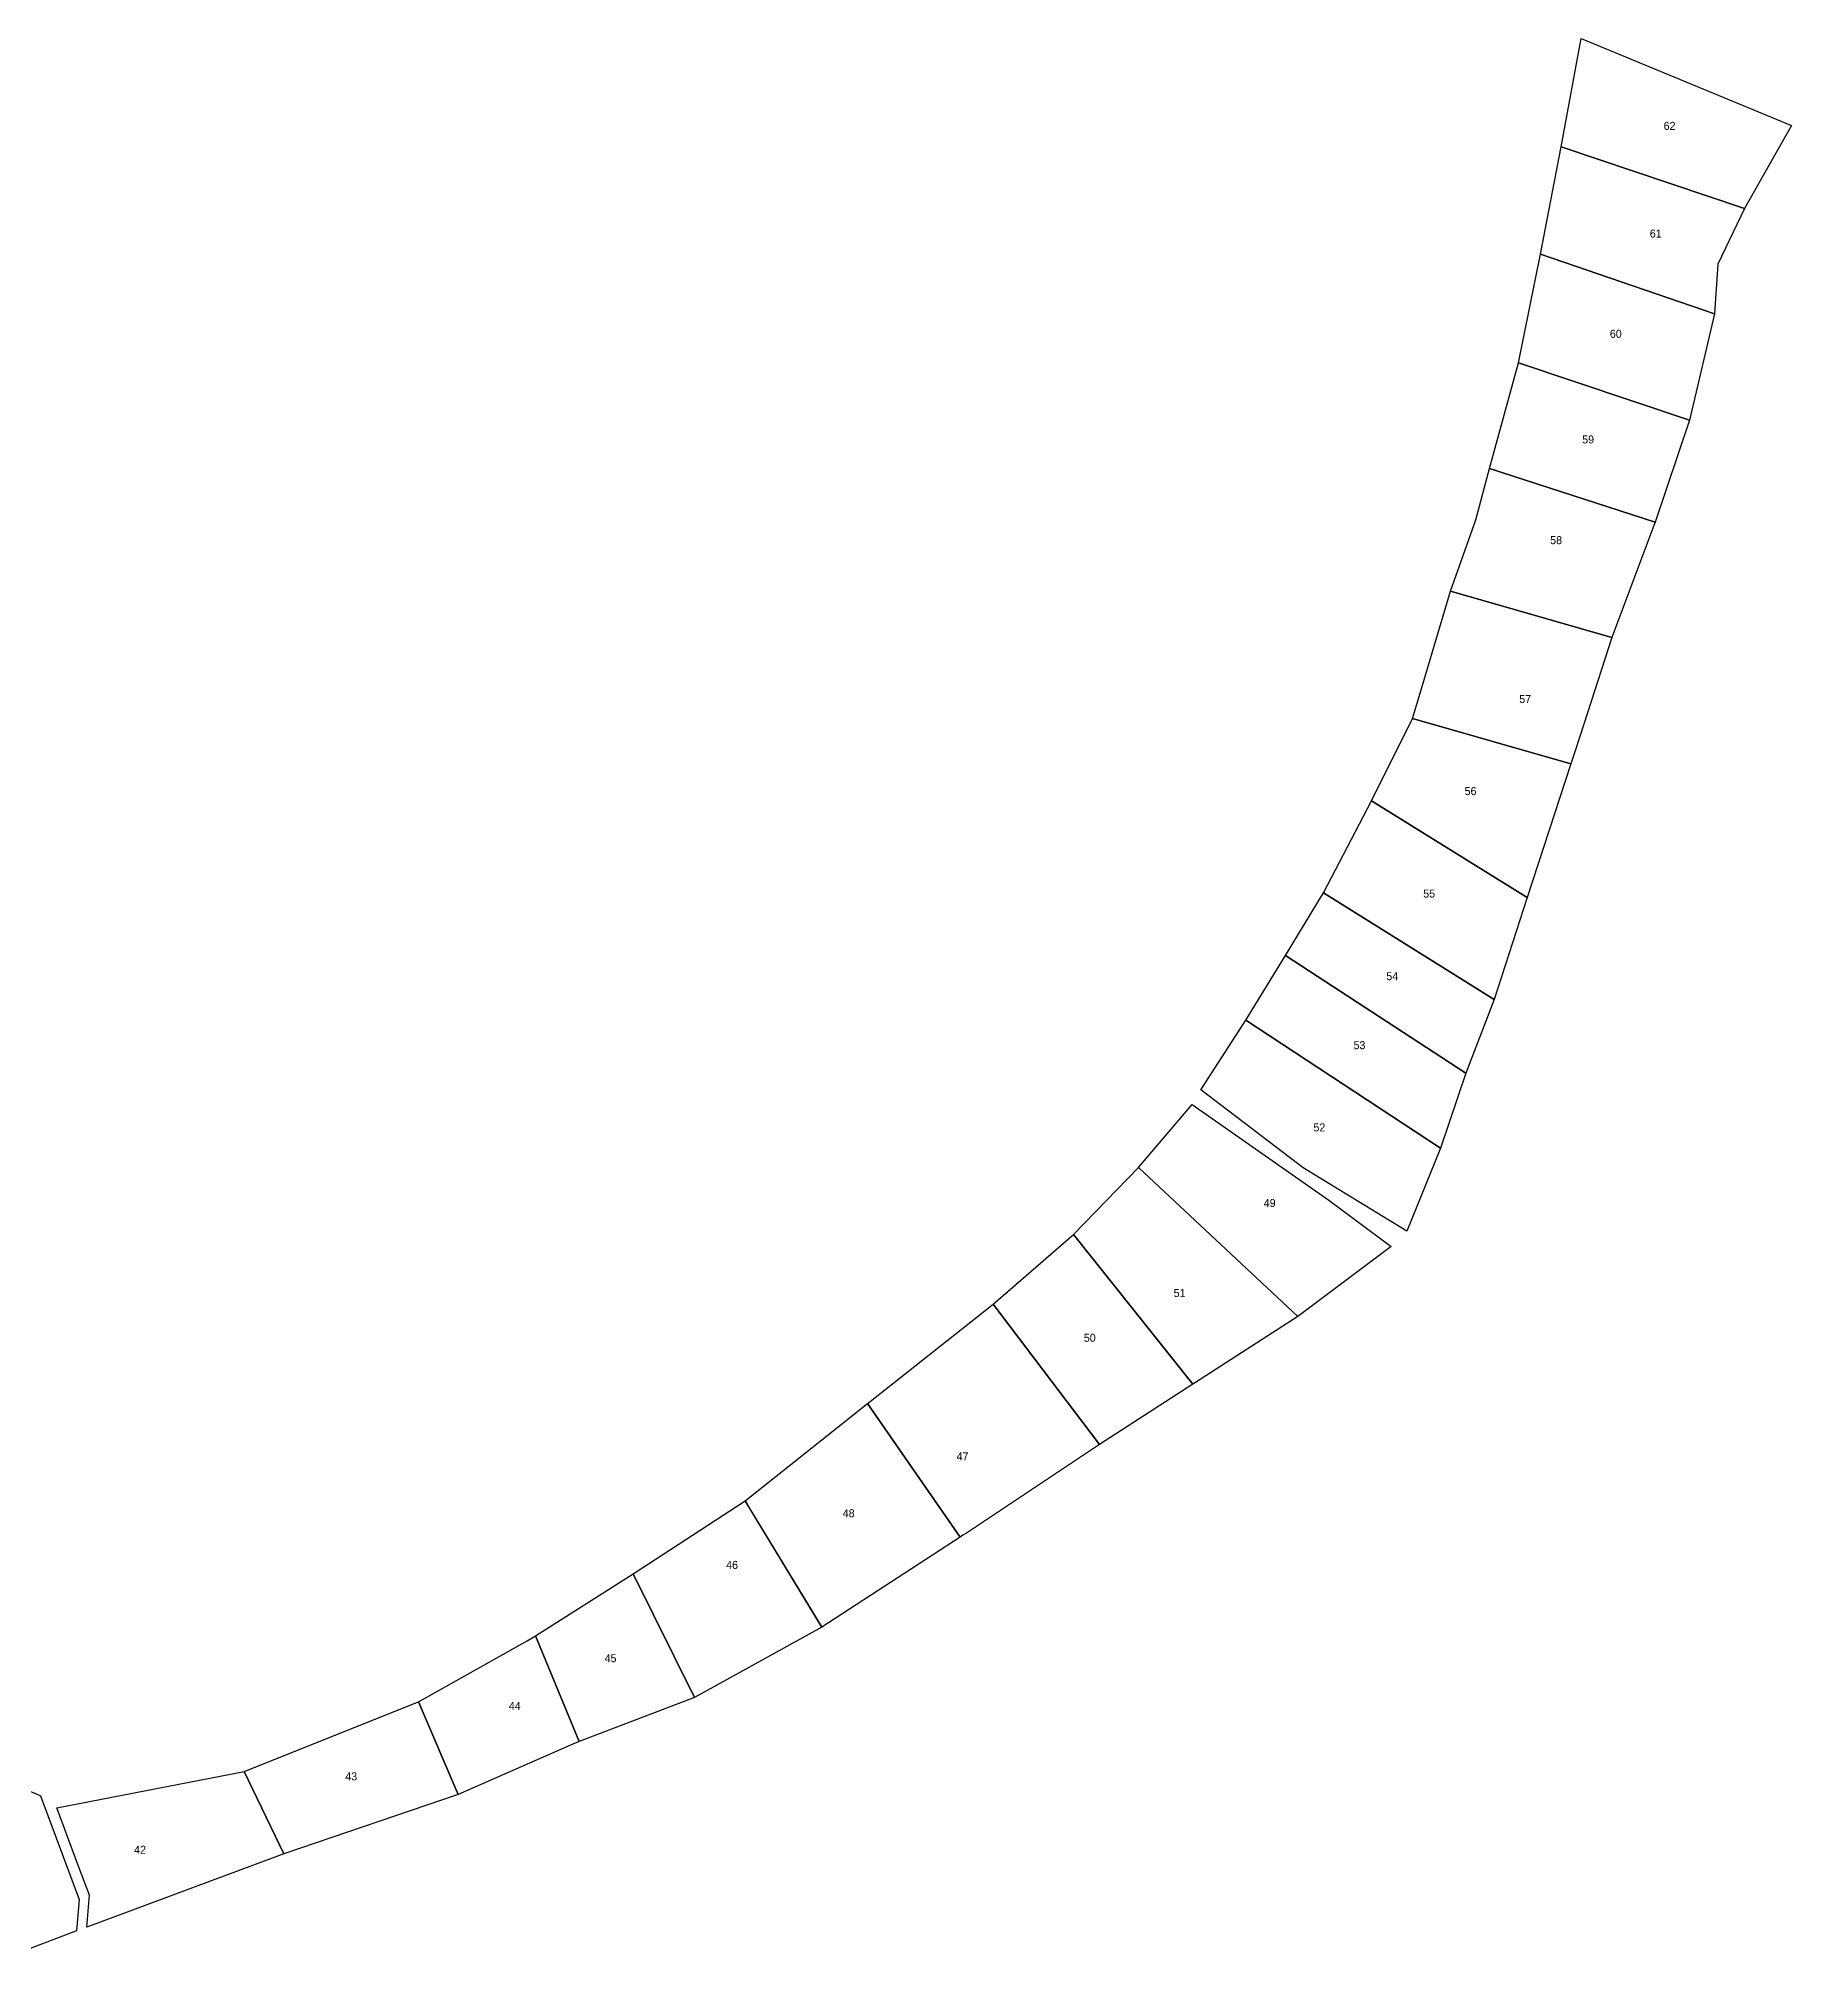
# Model space of a CAD drawing. Header units: metres. Extents: x -1735 to 1164, y -340 to 709.
# Drawn here: x 507 to 1164, y -14 to 709 of the extents above; entities that cross this region are included whole.
import ezdxf
from ezdxf.enums import TextEntityAlignment as Align

# ---------------------------------------------------------------- set-up
doc = ezdxf.new("R2010")
doc.units = ezdxf.units.M

msp = doc.modelspace()

# ---------------------------------------------------------------- linework, layer by layer
at = {"layer": 'LOTS'}
for points in [[(1077.6868, 668.8449), (1085.2588, 709.4492), (1164.057, 676.8926), (1146.4528, 645.7067)], [(1069.9587, 628.5786), (1077.6868, 668.845), (1146.4528, 645.7067), (1136.5081, 624.8843), (1135.2541, 606.2822)], [(1061.6718, 587.8551), (1069.9587, 628.5785), (1135.2541, 606.2822), (1125.8806, 566.4242)], [(1050.8156, 548.2303), (1061.6718, 587.8551), (1125.8806, 566.4242), (1112.9469, 528.2251)], [(1045.6667, 529.0789), (1050.8156, 548.2303), (1112.9469, 528.2251), (1112.4402, 526.8692), (1096.7615, 484.9103), (1036.2521, 502.2449)], [(1022.0154, 454.57), (1025.2203, 465.3027), (1036.2521, 502.2449), (1096.7615, 484.9103), (1087.5643, 456.7517), (1083.0337, 442.8802), (1081.6836, 438.7436), (1081.314, 437.6112)], [(1006.6255, 423.7479), (1022.0154, 454.57), (1081.314, 437.6112), (1065.0043, 387.4971)], [(988.6356, 389.2121), (1006.6255, 423.7478), (1065.0043, 387.4971), (1052.5655, 349.2763)], [(974.3702, 365.7768), (988.6356, 389.2121), (1052.5655, 349.2763), (1042.0068, 321.6352)], [(959.5156, 341.4611), (974.3702, 365.7768), (1042.0068, 321.6352), (1032.4489, 293.5674)], [(959.5156, 341.4611), (1032.4489, 293.5674), (1019.8524, 262.3919), (980.9262, 286.1011), (942.5503, 315.4259)], [(919.2153, 286.2038), (939.3864, 309.9363), (990.5585, 273.968), (1013.9528, 256.6491), (978.9899, 230.4549)], [(894.8604, 261.199), (919.2153, 286.2038), (978.9899, 230.4549), (940.5762, 205.632), (939.5765, 204.9859)], [(864.7227, 235.0732), (894.8604, 261.199), (939.5765, 204.9859), (904.6768, 182.4335)], [(818.6143, 198.582), (864.7227, 235.0732), (904.6768, 182.4335), (859.9679, 152.7145), (854.6986, 149.2119), (853.4273, 148.3743), (852.377, 147.6824), (817.6174, 197.7882)], [(771.7539, 161.2687), (817.6174, 197.7882), (852.377, 147.6824), (800.5525, 113.9071)], [(729.7525, 133.9309), (771.7539, 161.2687), (772.3219, 160.3347), (773.907, 157.7279), (800.5525, 113.9071), (752.8073, 87.5436)], [(693.1999, 110.6434), (729.7525, 133.9309), (752.8073, 87.5436), (709.4571, 71.1073)], [(689.9899, 108.8378), (693.1999, 110.6434), (709.4571, 71.1073), (706.2039, 69.6825), (664.097, 51.2408), (649.2991, 85.9488)], [(583.9492, 59.844), (649.2991, 85.9488), (664.097, 51.2408), (598.8087, 29.0218)], [(513.6996, 46.1871), (583.9492, 59.844), (598.8087, 29.0218), (524.9349, 1.5042), (525.8784, 13.5004), (521.9524, 24.0373)], [(477.3252, 49.7799), (501.2944, 53.4031), (505.404, 51.6636), (507.5089, 50.7725), (521.9957, 11.8915), (521.0654, 0.0628), (484.8952, -13.601), (463.6921, 36.723)]]:
    msp.add_lwpolyline(points, close=True, dxfattribs=at)

# ---------------------------------------------------------------- texts
at = {"layer": 'LABELS'}
for s, p in [('62', (1118.3639, 675.2233)), ('61', (1113.1721, 634.8594)), ('60', (1098.1913, 597.285)), ('59', (1087.8287, 557.6837)), ('58', (1075.8138, 519.9264)), ('57', (1064.2306, 460.3768)), ('56', (1043.7398, 425.8566)), ('55', (1028.2077, 387.4333)), ('54', (1014.3945, 356.4751)), ('53', (1002.0854, 330.6101)), ('52', (987.0587, 299.7895)), ('49', (968.4206, 271.4424)), ('51', (934.6437, 237.6951)), ('50', (900.9591, 220.9229)), ('47', (853.2628, 176.4825)), ('48', (810.5752, 155.1616)), ('46', (766.8492, 135.7855)), ('45', (721.3042, 100.8063)), ('44', (685.3745, 82.9101)), ('43', (624.0385, 56.5138)), ('42', (544.8705, 29.0158))]:
    msp.add_text(s, height=3, dxfattribs=at).set_placement(p, align=Align.CENTER)

doc.saveas('drawing.dxf')
